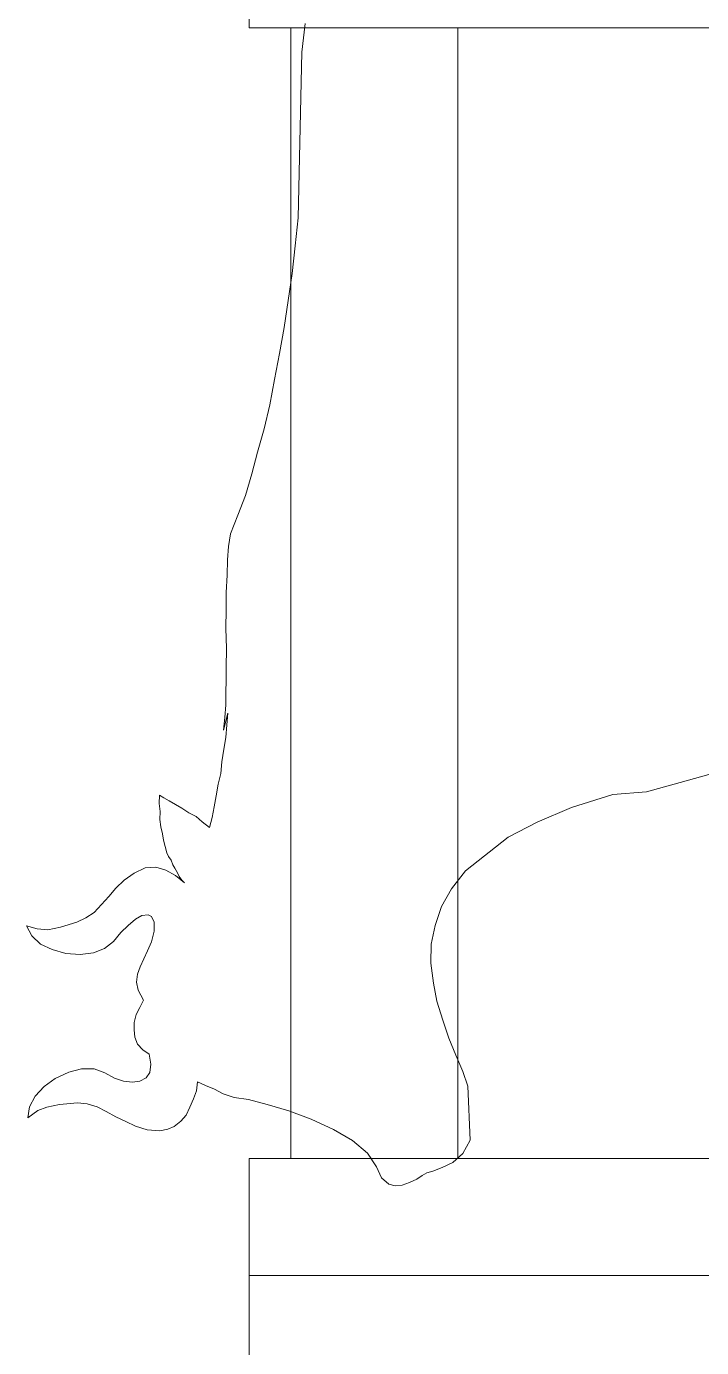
# Model space of a CAD drawing. Header units: millimetres. Extents: x 73 to 57768, y -40361 to 10065.
# Drawn here: x 2662.4 to 2743.3, y 1780.5 to 1938.9 of the extents above; entities that cross this region are included whole.
import ezdxf

# ---------------------------------------------------------------- set-up
doc = ezdxf.new("R2010")
doc.units = ezdxf.units.MM
doc.layers.add('pogled', color=7, linetype='Continuous', lineweight=5, true_color=0x8db1c3)

msp = doc.modelspace()

# ---------------------------------------------------------------- linework, layer by layer
at = {"layer": 'pogled'}
for p, q in [((2695.796, 1939.197), (2695.432, 1935.75)), ((2695.796, 1939.197), (2695.432, 1935.75)), ((2695.796, 1939.197), (2695.432, 1935.75)), ((2695.796, 1939.197), (2695.432, 1935.75)), ((2695.432, 1935.75), (2694.979, 1915.911)), ((2695.432, 1935.75), (2694.979, 1915.911)), ((2695.432, 1935.75), (2694.979, 1915.911)), ((2695.432, 1935.75), (2694.979, 1915.911)), ((2694.979, 1915.911), (2694.615, 1912.572)), ((2694.979, 1915.911), (2694.615, 1912.572)), ((2694.979, 1915.911), (2694.615, 1912.572)), ((2694.979, 1915.911), (2694.615, 1912.572)), ((2694.615, 1912.572), (2694.252, 1909.233)), ((2694.615, 1912.572), (2694.252, 1909.233)), ((2694.615, 1912.572), (2694.252, 1909.233)), ((2694.615, 1912.572), (2694.252, 1909.233)), ((2694.252, 1909.233), (2693.782, 1906.003)), ((2694.252, 1909.233), (2693.782, 1906.003)), ((2694.252, 1909.233), (2693.782, 1906.003)), ((2694.252, 1909.233), (2693.782, 1906.003)), ((2693.782, 1906.003), (2693.312, 1902.773)), ((2693.782, 1906.003), (2693.312, 1902.773)), ((2693.782, 1906.003), (2693.312, 1902.773)), ((2693.782, 1906.003), (2693.312, 1902.773)), ((2693.312, 1902.773), (2692.735, 1899.652)), ((2693.312, 1902.773), (2692.735, 1899.652)), ((2693.312, 1902.773), (2692.735, 1899.652)), ((2693.312, 1902.773), (2692.735, 1899.652)), ((2692.735, 1899.652), (2692.159, 1896.531)), ((2692.735, 1899.652), (2692.159, 1896.531)), ((2692.735, 1899.652), (2692.159, 1896.531)), ((2692.735, 1899.652), (2692.159, 1896.531)), ((2692.159, 1896.531), (2691.583, 1893.518)), ((2692.159, 1896.531), (2691.583, 1893.518)), ((2692.159, 1896.531), (2691.583, 1893.518)), ((2692.159, 1896.531), (2691.583, 1893.518)), ((2691.583, 1893.518), (2690.902, 1890.614)), ((2691.583, 1893.518), (2690.902, 1890.614)), ((2691.583, 1893.518), (2690.902, 1890.614)), ((2691.583, 1893.518), (2690.902, 1890.614)), ((2690.902, 1890.614), (2690.113, 1887.82)), ((2690.902, 1890.614), (2690.113, 1887.82)), ((2690.902, 1890.614), (2690.113, 1887.82)), ((2690.902, 1890.614), (2690.113, 1887.82)), ((2690.113, 1887.82), (2689.435, 1885.239)), ((2690.113, 1887.82), (2689.435, 1885.239)), ((2690.113, 1887.82), (2689.435, 1885.239)), ((2690.113, 1887.82), (2689.435, 1885.239)), ((2689.435, 1885.239), (2688.649, 1882.66)), ((2689.435, 1885.239), (2688.649, 1882.66)), ((2689.435, 1885.239), (2688.649, 1882.66)), ((2689.435, 1885.239), (2688.649, 1882.66)), ((2688.649, 1882.66), (2687.758, 1880.298)), ((2688.649, 1882.66), (2687.758, 1880.298)), ((2688.649, 1882.66), (2687.758, 1880.298)), ((2688.649, 1882.66), (2687.758, 1880.298)), ((2687.758, 1880.298), (2686.869, 1878.044)), ((2687.758, 1880.298), (2686.869, 1878.044)), ((2687.758, 1880.298), (2686.869, 1878.044)), ((2687.758, 1880.298), (2686.869, 1878.044)), ((2686.869, 1878.044), (2686.635, 1876.537)), ((2686.869, 1878.044), (2686.635, 1876.537)), ((2686.869, 1878.044), (2686.635, 1876.537)), ((2686.869, 1878.044), (2686.635, 1876.537)), ((2686.635, 1876.537), (2686.508, 1874.921)), ((2686.635, 1876.537), (2686.508, 1874.921)), ((2686.635, 1876.537), (2686.508, 1874.921)), ((2686.635, 1876.537), (2686.508, 1874.921)), ((2686.508, 1874.921), (2686.486, 1873.088)), ((2686.508, 1874.921), (2686.486, 1873.088)), ((2686.508, 1874.921), (2686.486, 1873.088)), ((2686.508, 1874.921), (2686.486, 1873.088)), ((2686.486, 1873.088), (2686.354, 1871.04)), ((2686.486, 1873.088), (2686.354, 1871.04)), ((2686.486, 1873.088), (2686.354, 1871.04)), ((2686.486, 1873.088), (2686.354, 1871.04)), ((2686.354, 1871.04), (2686.329, 1868.991)), ((2686.354, 1871.04), (2686.329, 1868.991)), ((2686.354, 1871.04), (2686.329, 1868.991)), ((2686.354, 1871.04), (2686.329, 1868.991)), ((2686.329, 1868.991), (2686.302, 1866.727)), ((2686.329, 1868.991), (2686.302, 1866.727)), ((2686.329, 1868.991), (2686.302, 1866.727)), ((2686.329, 1868.991), (2686.302, 1866.727)), ((2686.302, 1866.727), (2686.381, 1864.353)), ((2686.302, 1866.727), (2686.381, 1864.353)), ((2686.302, 1866.727), (2686.381, 1864.353)), ((2686.302, 1866.727), (2686.381, 1864.353)), ((2686.381, 1864.353), (2686.353, 1861.98)), ((2686.381, 1864.353), (2686.353, 1861.98)), ((2686.381, 1864.353), (2686.353, 1861.98)), ((2686.381, 1864.353), (2686.353, 1861.98)), ((2686.353, 1861.98), (2686.335, 1860.471)), ((2686.353, 1861.98), (2686.335, 1860.471)), ((2686.353, 1861.98), (2686.335, 1860.471)), ((2686.353, 1861.98), (2686.335, 1860.471)), ((2686.335, 1860.471), (2686.318, 1859.069)), ((2686.335, 1860.471), (2686.318, 1859.069)), ((2686.335, 1860.471), (2686.318, 1859.069)), ((2686.335, 1860.471), (2686.318, 1859.069)), ((2686.318, 1859.069), (2686.3, 1857.559)), ((2686.318, 1859.069), (2686.3, 1857.559)), ((2686.318, 1859.069), (2686.3, 1857.559)), ((2686.318, 1859.069), (2686.3, 1857.559)), ((2686.3, 1857.559), (2686.174, 1856.051)), ((2686.3, 1857.559), (2686.174, 1856.051)), ((2686.3, 1857.559), (2686.174, 1856.051)), ((2686.3, 1857.559), (2686.174, 1856.051)), ((2686.048, 1854.542), (2686.552, 1856.553)), ((2686.048, 1854.542), (2686.552, 1856.553)), ((2686.048, 1854.542), (2686.552, 1856.553)), ((2686.048, 1854.542), (2686.552, 1856.553)), ((2686.174, 1856.051), (2686.048, 1854.542)), ((2686.174, 1856.051), (2686.048, 1854.542)), ((2686.174, 1856.051), (2686.048, 1854.542)), ((2686.174, 1856.051), (2686.048, 1854.542)), ((2686.552, 1856.553), (2686.427, 1855.152)), ((2686.552, 1856.553), (2686.427, 1855.152)), ((2686.552, 1856.553), (2686.427, 1855.152)), ((2686.552, 1856.553), (2686.427, 1855.152)), ((2686.427, 1855.152), (2686.301, 1853.644)), ((2686.427, 1855.152), (2686.301, 1853.644)), ((2686.427, 1855.152), (2686.301, 1853.644)), ((2686.427, 1855.152), (2686.301, 1853.644)), ((2686.069, 1852.244), (2685.835, 1850.737)), ((2686.069, 1852.244), (2685.835, 1850.737)), ((2686.069, 1852.244), (2685.835, 1850.737)), ((2686.069, 1852.244), (2685.835, 1850.737)), ((2686.301, 1853.644), (2686.069, 1852.244)), ((2686.301, 1853.644), (2686.069, 1852.244)), ((2686.301, 1853.644), (2686.069, 1852.244)), ((2686.301, 1853.644), (2686.069, 1852.244)), ((2685.835, 1850.737), (2685.711, 1849.337)), ((2685.835, 1850.737), (2685.711, 1849.337)), ((2685.835, 1850.737), (2685.711, 1849.337)), ((2685.835, 1850.737), (2685.711, 1849.337)), ((2685.711, 1849.337), (2685.372, 1848.047)), ((2685.711, 1849.337), (2685.372, 1848.047)), ((2685.711, 1849.337), (2685.372, 1848.047)), ((2685.711, 1849.337), (2685.372, 1848.047)), ((2741.471, 1848.466), (2745.908, 1849.707)), ((2741.471, 1848.466), (2745.908, 1849.707)), ((2741.471, 1848.466), (2745.908, 1849.707)), ((2741.471, 1848.466), (2745.908, 1849.707)), ((2685.372, 1848.047), (2685.139, 1846.647)), ((2685.372, 1848.047), (2685.139, 1846.647)), ((2685.372, 1848.047), (2685.139, 1846.647)), ((2685.372, 1848.047), (2685.139, 1846.647)), ((2736.71, 1847.121), (2741.471, 1848.466)), ((2736.71, 1847.121), (2741.471, 1848.466)), ((2736.71, 1847.121), (2741.471, 1848.466)), ((2736.71, 1847.121), (2741.471, 1848.466)), ((2678.345, 1846.729), (2678.334, 1845.758)), ((2678.345, 1846.729), (2678.334, 1845.758)), ((2678.345, 1846.729), (2678.334, 1845.758)), ((2678.345, 1846.729), (2678.334, 1845.758)), ((2678.881, 1846.399), (2678.345, 1846.729)), ((2678.881, 1846.399), (2678.345, 1846.729)), ((2678.881, 1846.399), (2678.345, 1846.729)), ((2678.881, 1846.399), (2678.345, 1846.729)), ((2679.524, 1846.067), (2678.881, 1846.399)), ((2679.524, 1846.067), (2678.881, 1846.399)), ((2679.524, 1846.067), (2678.881, 1846.399)), ((2679.524, 1846.067), (2678.881, 1846.399)), ((2680.274, 1845.627), (2679.524, 1846.067)), ((2680.274, 1845.627), (2679.524, 1846.067)), ((2680.274, 1845.627), (2679.524, 1846.067)), ((2680.274, 1845.627), (2679.524, 1846.067)), ((2685.139, 1846.647), (2684.908, 1845.356)), ((2685.139, 1846.647), (2684.908, 1845.356)), ((2685.139, 1846.647), (2684.908, 1845.356)), ((2685.139, 1846.647), (2684.908, 1845.356)), ((2727.724, 1845.276), (2732.704, 1846.834)), ((2727.724, 1845.276), (2732.704, 1846.834)), ((2727.724, 1845.276), (2732.704, 1846.834)), ((2727.724, 1845.276), (2732.704, 1846.834)), ((2732.704, 1846.834), (2736.71, 1847.121)), ((2732.704, 1846.834), (2736.71, 1847.121)), ((2732.704, 1846.834), (2736.71, 1847.121)), ((2732.704, 1846.834), (2736.71, 1847.121)), ((2678.334, 1845.758), (2678.43, 1844.786)), ((2678.334, 1845.758), (2678.43, 1844.786)), ((2678.334, 1845.758), (2678.43, 1844.786)), ((2678.334, 1845.758), (2678.43, 1844.786)), ((2678.43, 1844.786), (2678.419, 1843.816)), ((2678.43, 1844.786), (2678.419, 1843.816)), ((2678.43, 1844.786), (2678.419, 1843.816)), ((2678.43, 1844.786), (2678.419, 1843.816)), ((2681.023, 1845.187), (2680.274, 1845.627)), ((2681.023, 1845.187), (2680.274, 1845.627)), ((2681.023, 1845.187), (2680.274, 1845.627)), ((2681.023, 1845.187), (2680.274, 1845.627)), ((2681.88, 1844.637), (2681.023, 1845.187)), ((2681.88, 1844.637), (2681.023, 1845.187)), ((2681.88, 1844.637), (2681.023, 1845.187)), ((2681.88, 1844.637), (2681.023, 1845.187)), ((2682.737, 1844.196), (2681.88, 1844.637)), ((2682.737, 1844.196), (2681.88, 1844.637)), ((2682.737, 1844.196), (2681.88, 1844.637)), ((2682.737, 1844.196), (2681.88, 1844.637)), ((2684.908, 1845.356), (2684.677, 1844.064)), ((2684.908, 1845.356), (2684.677, 1844.064)), ((2684.908, 1845.356), (2684.677, 1844.064)), ((2684.908, 1845.356), (2684.677, 1844.064)), ((2723.604, 1843.491), (2727.724, 1845.276)), ((2723.604, 1843.491), (2727.724, 1845.276)), ((2723.604, 1843.491), (2727.724, 1845.276)), ((2723.604, 1843.491), (2727.724, 1845.276)), ((2678.419, 1843.816), (2678.516, 1842.952)), ((2678.419, 1843.816), (2678.516, 1842.952)), ((2678.419, 1843.816), (2678.516, 1842.952)), ((2678.419, 1843.816), (2678.516, 1842.952)), ((2678.516, 1842.952), (2678.721, 1842.086)), ((2678.516, 1842.952), (2678.721, 1842.086)), ((2678.516, 1842.952), (2678.721, 1842.086)), ((2678.516, 1842.952), (2678.721, 1842.086)), ((2683.484, 1843.539), (2682.737, 1844.196)), ((2683.484, 1843.539), (2682.737, 1844.196)), ((2683.484, 1843.539), (2682.737, 1844.196)), ((2683.484, 1843.539), (2682.737, 1844.196)), ((2684.339, 1842.882), (2683.484, 1843.539)), ((2684.339, 1842.882), (2683.484, 1843.539)), ((2684.339, 1842.882), (2683.484, 1843.539)), ((2684.339, 1842.882), (2683.484, 1843.539)), ((2684.677, 1844.064), (2684.339, 1842.882)), ((2684.677, 1844.064), (2684.339, 1842.882)), ((2684.677, 1844.064), (2684.339, 1842.882)), ((2684.677, 1844.064), (2684.339, 1842.882)), ((2720.131, 1841.699), (2723.604, 1843.491)), ((2720.131, 1841.699), (2723.604, 1843.491)), ((2720.131, 1841.699), (2723.604, 1843.491)), ((2720.131, 1841.699), (2723.604, 1843.491)), ((2678.721, 1842.086), (2678.82, 1841.33)), ((2678.721, 1842.086), (2678.82, 1841.33)), ((2678.721, 1842.086), (2678.82, 1841.33)), ((2678.721, 1842.086), (2678.82, 1841.33)), ((2678.82, 1841.33), (2679.027, 1840.573)), ((2678.82, 1841.33), (2679.027, 1840.573)), ((2678.82, 1841.33), (2679.027, 1840.573)), ((2678.82, 1841.33), (2679.027, 1840.573)), ((2720.131, 1841.699), (2715.014, 1837.662)), ((2720.131, 1841.699), (2715.014, 1837.662)), ((2720.131, 1841.699), (2715.014, 1837.662)), ((2720.131, 1841.699), (2715.014, 1837.662)), ((2679.027, 1840.573), (2679.234, 1839.815)), ((2679.027, 1840.573), (2679.234, 1839.815)), ((2679.027, 1840.573), (2679.234, 1839.815)), ((2679.027, 1840.573), (2679.234, 1839.815)), ((2679.234, 1839.815), (2679.444, 1839.382)), ((2679.234, 1839.815), (2679.444, 1839.382)), ((2679.234, 1839.815), (2679.444, 1839.382)), ((2679.234, 1839.815), (2679.444, 1839.382)), ((2676.624, 1838.013), (2675.322, 1837.382)), ((2676.624, 1838.013), (2675.322, 1837.382)), ((2676.624, 1838.013), (2675.322, 1837.382)), ((2676.624, 1838.013), (2675.322, 1837.382)), ((2677.919, 1838.106), (2676.624, 1838.013)), ((2677.919, 1838.106), (2676.624, 1838.013)), ((2677.919, 1838.106), (2676.624, 1838.013)), ((2677.919, 1838.106), (2676.624, 1838.013)), ((2679.101, 1837.768), (2677.919, 1838.106)), ((2679.101, 1837.768), (2677.919, 1838.106)), ((2679.101, 1837.768), (2677.919, 1838.106)), ((2679.101, 1837.768), (2677.919, 1838.106)), ((2679.444, 1839.382), (2679.762, 1838.946)), ((2679.444, 1839.382), (2679.762, 1838.946)), ((2679.444, 1839.382), (2679.762, 1838.946)), ((2679.444, 1839.382), (2679.762, 1838.946)), ((2679.762, 1838.946), (2679.972, 1838.405)), ((2679.762, 1838.946), (2679.972, 1838.405)), ((2679.762, 1838.946), (2679.972, 1838.405)), ((2679.762, 1838.946), (2679.972, 1838.405)), ((2679.972, 1838.405), (2680.182, 1837.971)), ((2679.972, 1838.405), (2680.182, 1837.971)), ((2679.972, 1838.405), (2680.182, 1837.971)), ((2679.972, 1838.405), (2680.182, 1837.971)), ((2680.182, 1837.971), (2680.499, 1837.428)), ((2680.182, 1837.971), (2680.499, 1837.428)), ((2680.182, 1837.971), (2680.499, 1837.428)), ((2680.182, 1837.971), (2680.499, 1837.428)), ((2674.125, 1836.533), (2673.143, 1835.574)), ((2674.125, 1836.533), (2673.143, 1835.574)), ((2674.125, 1836.533), (2673.143, 1835.574)), ((2674.125, 1836.533), (2673.143, 1835.574)), ((2675.322, 1837.382), (2674.125, 1836.533)), ((2675.322, 1837.382), (2674.125, 1836.533)), ((2675.322, 1837.382), (2674.125, 1836.533)), ((2675.322, 1837.382), (2674.125, 1836.533)), ((2680.28, 1837.107), (2679.101, 1837.768)), ((2680.28, 1837.107), (2679.101, 1837.768)), ((2680.28, 1837.107), (2679.101, 1837.768)), ((2680.28, 1837.107), (2679.101, 1837.768)), ((2681.348, 1836.231), (2680.28, 1837.107)), ((2681.348, 1836.231), (2680.28, 1837.107)), ((2681.348, 1836.231), (2680.28, 1837.107)), ((2681.348, 1836.231), (2680.28, 1837.107)), ((2680.499, 1837.428), (2680.71, 1836.994)), ((2680.499, 1837.428), (2680.71, 1836.994)), ((2680.499, 1837.428), (2680.71, 1836.994)), ((2680.499, 1837.428), (2680.71, 1836.994)), ((2680.71, 1836.994), (2681.028, 1836.559)), ((2680.71, 1836.994), (2681.028, 1836.559)), ((2680.71, 1836.994), (2681.028, 1836.559)), ((2680.71, 1836.994), (2681.028, 1836.559)), ((2681.028, 1836.559), (2681.348, 1836.231)), ((2681.028, 1836.559), (2681.348, 1836.231)), ((2681.028, 1836.559), (2681.348, 1836.231)), ((2681.028, 1836.559), (2681.348, 1836.231)), ((2713.371, 1835.525), (2715.014, 1837.662)), ((2713.371, 1835.525), (2715.014, 1837.662)), ((2713.371, 1835.525), (2715.014, 1837.662)), ((2713.371, 1835.525), (2715.014, 1837.662)), ((2673.143, 1835.574), (2672.269, 1834.614)), ((2673.143, 1835.574), (2672.269, 1834.614)), ((2673.143, 1835.574), (2672.269, 1834.614)), ((2673.143, 1835.574), (2672.269, 1834.614)), ((2712.159, 1833.382), (2713.371, 1835.525)), ((2712.159, 1833.382), (2713.371, 1835.525)), ((2712.159, 1833.382), (2713.371, 1835.525)), ((2712.159, 1833.382), (2713.371, 1835.525)), ((2671.395, 1833.654), (2670.52, 1832.694)), ((2671.395, 1833.654), (2670.52, 1832.694)), ((2671.395, 1833.654), (2670.52, 1832.694)), ((2671.395, 1833.654), (2670.52, 1832.694)), ((2672.269, 1834.614), (2671.395, 1833.654)), ((2672.269, 1834.614), (2671.395, 1833.654)), ((2672.269, 1834.614), (2671.395, 1833.654)), ((2672.269, 1834.614), (2671.395, 1833.654)), ((2711.377, 1831.127), (2712.159, 1833.382)), ((2711.377, 1831.127), (2712.159, 1833.382)), ((2711.377, 1831.127), (2712.159, 1833.382)), ((2711.377, 1831.127), (2712.159, 1833.382)), ((2669.542, 1832.058), (2668.457, 1831.532)), ((2669.542, 1832.058), (2668.457, 1831.532)), ((2669.542, 1832.058), (2668.457, 1831.532)), ((2669.542, 1832.058), (2668.457, 1831.532)), ((2670.52, 1832.694), (2669.542, 1832.058)), ((2670.52, 1832.694), (2669.542, 1832.058)), ((2670.52, 1832.694), (2669.542, 1832.058)), ((2670.52, 1832.694), (2669.542, 1832.058)), ((2674.6, 1831.135), (2675.472, 1831.879)), ((2674.6, 1831.135), (2675.472, 1831.879)), ((2674.6, 1831.135), (2675.472, 1831.879)), ((2674.6, 1831.135), (2675.472, 1831.879)), ((2675.472, 1831.879), (2676.232, 1832.302)), ((2675.472, 1831.879), (2676.232, 1832.302)), ((2675.472, 1831.879), (2676.232, 1832.302)), ((2675.472, 1831.879), (2676.232, 1832.302)), ((2676.232, 1832.302), (2676.988, 1832.401)), ((2676.232, 1832.302), (2676.988, 1832.401)), ((2676.232, 1832.302), (2676.988, 1832.401)), ((2676.232, 1832.302), (2676.988, 1832.401)), ((2676.988, 1832.401), (2677.417, 1832.18)), ((2676.988, 1832.401), (2677.417, 1832.18)), ((2676.988, 1832.401), (2677.417, 1832.18)), ((2676.988, 1832.401), (2677.417, 1832.18)), ((2677.417, 1832.18), (2677.732, 1831.529)), ((2677.417, 1832.18), (2677.732, 1831.529)), ((2677.417, 1832.18), (2677.732, 1831.529)), ((2677.417, 1832.18), (2677.732, 1831.529)), ((2663.702, 1830.726), (2662.412, 1831.065)), ((2662.412, 1831.065), (2663.045, 1829.871)), ((2662.412, 1831.065), (2663.045, 1829.871)), ((2663.702, 1830.726), (2662.412, 1831.065)), ((2663.702, 1830.726), (2662.412, 1831.065)), ((2662.412, 1831.065), (2663.045, 1829.871)), ((2662.412, 1831.065), (2663.045, 1829.871)), ((2663.702, 1830.726), (2662.412, 1831.065)), ((2664.995, 1830.603), (2663.702, 1830.726)), ((2664.995, 1830.603), (2663.702, 1830.726)), ((2664.995, 1830.603), (2663.702, 1830.726)), ((2664.995, 1830.603), (2663.702, 1830.726)), ((2666.508, 1830.908), (2664.995, 1830.603)), ((2666.508, 1830.908), (2664.995, 1830.603)), ((2666.508, 1830.908), (2664.995, 1830.603)), ((2666.508, 1830.908), (2664.995, 1830.603)), ((2668.457, 1831.532), (2666.508, 1830.908)), ((2668.457, 1831.532), (2666.508, 1830.908)), ((2668.457, 1831.532), (2666.508, 1830.908)), ((2668.457, 1831.532), (2666.508, 1830.908)), ((2672.851, 1829.215), (2673.727, 1830.283)), ((2672.851, 1829.215), (2673.727, 1830.283)), ((2672.851, 1829.215), (2673.727, 1830.283)), ((2672.851, 1829.215), (2673.727, 1830.283)), ((2673.727, 1830.283), (2674.6, 1831.135)), ((2673.727, 1830.283), (2674.6, 1831.135)), ((2673.727, 1830.283), (2674.6, 1831.135)), ((2673.727, 1830.283), (2674.6, 1831.135)), ((2677.719, 1830.451), (2677.381, 1829.16)), ((2677.719, 1830.451), (2677.381, 1829.16)), ((2677.719, 1830.451), (2677.381, 1829.16)), ((2677.719, 1830.451), (2677.381, 1829.16)), ((2677.732, 1831.529), (2677.719, 1830.451)), ((2677.732, 1831.529), (2677.719, 1830.451)), ((2677.732, 1831.529), (2677.719, 1830.451)), ((2677.732, 1831.529), (2677.719, 1830.451)), ((2710.919, 1828.867), (2711.377, 1831.127)), ((2710.919, 1828.867), (2711.377, 1831.127)), ((2710.919, 1828.867), (2711.377, 1831.127)), ((2710.919, 1828.867), (2711.377, 1831.127)), ((2663.045, 1829.871), (2664.112, 1828.888)), ((2663.045, 1829.871), (2664.112, 1828.888)), ((2663.045, 1829.871), (2664.112, 1828.888)), ((2663.045, 1829.871), (2664.112, 1828.888)), ((2664.112, 1828.888), (2665.506, 1828.224)), ((2664.112, 1828.888), (2665.506, 1828.224)), ((2664.112, 1828.888), (2665.506, 1828.224)), ((2664.112, 1828.888), (2665.506, 1828.224)), ((2671.763, 1828.365), (2672.851, 1829.215)), ((2671.763, 1828.365), (2672.851, 1829.215)), ((2671.763, 1828.365), (2672.851, 1829.215)), ((2671.763, 1828.365), (2672.851, 1829.215)), ((2677.381, 1829.16), (2676.936, 1828.087)), ((2677.381, 1829.16), (2676.936, 1828.087)), ((2677.381, 1829.16), (2676.936, 1828.087)), ((2677.381, 1829.16), (2676.936, 1828.087)), ((2710.892, 1826.603), (2710.919, 1828.867)), ((2710.892, 1826.603), (2710.919, 1828.867)), ((2710.892, 1826.603), (2710.919, 1828.867)), ((2710.892, 1826.603), (2710.919, 1828.867)), ((2665.506, 1828.224), (2667.118, 1827.773)), ((2665.506, 1828.224), (2667.118, 1827.773)), ((2665.506, 1828.224), (2667.118, 1827.773)), ((2665.506, 1828.224), (2667.118, 1827.773)), ((2667.118, 1827.773), (2668.842, 1827.645)), ((2667.118, 1827.773), (2668.842, 1827.645)), ((2667.118, 1827.773), (2668.842, 1827.645)), ((2667.118, 1827.773), (2668.842, 1827.645)), ((2668.842, 1827.645), (2670.462, 1827.841)), ((2668.842, 1827.645), (2670.462, 1827.841)), ((2668.842, 1827.645), (2670.462, 1827.841)), ((2668.842, 1827.645), (2670.462, 1827.841)), ((2670.462, 1827.841), (2671.763, 1828.365)), ((2670.462, 1827.841), (2671.763, 1828.365)), ((2670.462, 1827.841), (2671.763, 1828.365)), ((2670.462, 1827.841), (2671.763, 1828.365)), ((2676.493, 1827.122), (2676.05, 1826.156)), ((2676.493, 1827.122), (2676.05, 1826.156)), ((2676.493, 1827.122), (2676.05, 1826.156)), ((2676.493, 1827.122), (2676.05, 1826.156)), ((2676.936, 1828.087), (2676.493, 1827.122)), ((2676.936, 1828.087), (2676.493, 1827.122)), ((2676.936, 1828.087), (2676.493, 1827.122)), ((2676.936, 1828.087), (2676.493, 1827.122)), ((2675.717, 1825.298), (2675.597, 1824.328)), ((2675.717, 1825.298), (2675.597, 1824.328)), ((2675.717, 1825.298), (2675.597, 1824.328)), ((2675.717, 1825.298), (2675.597, 1824.328)), ((2676.05, 1826.156), (2675.717, 1825.298)), ((2676.05, 1826.156), (2675.717, 1825.298)), ((2676.05, 1826.156), (2675.717, 1825.298)), ((2676.05, 1826.156), (2675.717, 1825.298)), ((2711.187, 1824.227), (2710.892, 1826.603)), ((2711.187, 1824.227), (2710.892, 1826.603)), ((2711.187, 1824.227), (2710.892, 1826.603)), ((2711.187, 1824.227), (2710.892, 1826.603)), ((2675.597, 1824.328), (2675.801, 1823.355)), ((2675.597, 1824.328), (2675.801, 1823.355)), ((2675.597, 1824.328), (2675.801, 1823.355)), ((2675.597, 1824.328), (2675.801, 1823.355)), ((2711.592, 1822.065), (2711.187, 1824.227)), ((2711.592, 1822.065), (2711.187, 1824.227)), ((2711.592, 1822.065), (2711.187, 1824.227)), ((2711.592, 1822.065), (2711.187, 1824.227)), ((2675.801, 1823.355), (2676.434, 1822.161)), ((2675.801, 1823.355), (2676.434, 1822.161)), ((2675.801, 1823.355), (2676.434, 1822.161)), ((2675.801, 1823.355), (2676.434, 1822.161)), ((2676.434, 1822.161), (2675.992, 1821.304)), ((2676.434, 1822.161), (2675.992, 1821.304)), ((2676.434, 1822.161), (2675.992, 1821.304)), ((2676.434, 1822.161), (2675.992, 1821.304)), ((2675.992, 1821.304), (2675.551, 1820.446)), ((2675.992, 1821.304), (2675.551, 1820.446)), ((2675.992, 1821.304), (2675.551, 1820.446)), ((2675.992, 1821.304), (2675.551, 1820.446)), ((2712.32, 1819.791), (2711.592, 1822.065)), ((2712.32, 1819.791), (2711.592, 1822.065)), ((2712.32, 1819.791), (2711.592, 1822.065)), ((2712.32, 1819.791), (2711.592, 1822.065)), ((2675.323, 1819.478), (2675.313, 1818.616)), ((2675.323, 1819.478), (2675.313, 1818.616)), ((2675.323, 1819.478), (2675.313, 1818.616)), ((2675.323, 1819.478), (2675.313, 1818.616)), ((2675.551, 1820.446), (2675.323, 1819.478)), ((2675.551, 1820.446), (2675.323, 1819.478)), ((2675.551, 1820.446), (2675.323, 1819.478)), ((2675.551, 1820.446), (2675.323, 1819.478)), ((2713.049, 1817.625), (2712.32, 1819.791)), ((2713.049, 1817.625), (2712.32, 1819.791)), ((2713.049, 1817.625), (2712.32, 1819.791)), ((2713.049, 1817.625), (2712.32, 1819.791)), ((2675.313, 1818.616), (2675.411, 1817.752)), ((2675.313, 1818.616), (2675.411, 1817.752)), ((2675.313, 1818.616), (2675.411, 1817.752)), ((2675.313, 1818.616), (2675.411, 1817.752)), ((2675.411, 1817.752), (2675.724, 1816.885)), ((2675.411, 1817.752), (2675.724, 1816.885)), ((2675.411, 1817.752), (2675.724, 1816.885)), ((2675.411, 1817.752), (2675.724, 1816.885)), ((2713.887, 1815.566), (2713.049, 1817.625)), ((2713.887, 1815.566), (2713.049, 1817.625)), ((2713.887, 1815.566), (2713.049, 1817.625)), ((2713.887, 1815.566), (2713.049, 1817.625)), ((2675.724, 1816.885), (2676.363, 1816.23)), ((2675.724, 1816.885), (2676.363, 1816.23)), ((2675.724, 1816.885), (2676.363, 1816.23)), ((2675.724, 1816.885), (2676.363, 1816.23)), ((2676.363, 1816.23), (2677.112, 1815.682)), ((2676.363, 1816.23), (2677.112, 1815.682)), ((2676.363, 1816.23), (2677.112, 1815.682)), ((2676.363, 1816.23), (2677.112, 1815.682)), ((2677.112, 1815.682), (2677.313, 1814.494)), ((2677.112, 1815.682), (2677.313, 1814.494)), ((2677.112, 1815.682), (2677.313, 1814.494)), ((2677.112, 1815.682), (2677.313, 1814.494)), ((2677.313, 1814.494), (2677.194, 1813.524)), ((2677.313, 1814.494), (2677.194, 1813.524)), ((2677.313, 1814.494), (2677.194, 1813.524)), ((2677.313, 1814.494), (2677.194, 1813.524)), ((2714.727, 1813.615), (2713.887, 1815.566)), ((2714.727, 1813.615), (2713.887, 1815.566)), ((2714.727, 1813.615), (2713.887, 1815.566)), ((2714.727, 1813.615), (2713.887, 1815.566)), ((2665.861, 1812.797), (2664.555, 1811.842)), ((2665.861, 1812.797), (2664.555, 1811.842)), ((2665.861, 1812.797), (2664.555, 1811.842)), ((2665.861, 1812.797), (2664.555, 1811.842)), ((2667.487, 1813.532), (2665.861, 1812.797)), ((2667.487, 1813.532), (2665.861, 1812.797)), ((2667.487, 1813.532), (2665.861, 1812.797)), ((2667.487, 1813.532), (2665.861, 1812.797)), ((2669.002, 1813.946), (2667.487, 1813.532)), ((2669.002, 1813.946), (2667.487, 1813.532)), ((2669.002, 1813.946), (2667.487, 1813.532)), ((2669.002, 1813.946), (2667.487, 1813.532)), ((2670.512, 1813.928), (2669.002, 1813.946)), ((2670.512, 1813.928), (2669.002, 1813.946)), ((2670.512, 1813.928), (2669.002, 1813.946)), ((2670.512, 1813.928), (2669.002, 1813.946)), ((2671.801, 1813.481), (2670.512, 1813.928)), ((2671.801, 1813.481), (2670.512, 1813.928)), ((2671.801, 1813.481), (2670.512, 1813.928)), ((2671.801, 1813.481), (2670.512, 1813.928)), ((2672.979, 1812.82), (2671.801, 1813.481)), ((2672.979, 1812.82), (2671.801, 1813.481)), ((2672.979, 1812.82), (2671.801, 1813.481)), ((2672.979, 1812.82), (2671.801, 1813.481)), ((2674.053, 1812.483), (2672.979, 1812.82)), ((2674.053, 1812.483), (2672.979, 1812.82)), ((2674.053, 1812.483), (2672.979, 1812.82)), ((2674.053, 1812.483), (2672.979, 1812.82)), ((2676.755, 1812.882), (2675.995, 1812.46)), ((2676.755, 1812.882), (2675.995, 1812.46)), ((2676.755, 1812.882), (2675.995, 1812.46)), ((2676.755, 1812.882), (2675.995, 1812.46)), ((2677.194, 1813.524), (2676.755, 1812.882)), ((2677.194, 1813.524), (2676.755, 1812.882)), ((2677.194, 1813.524), (2676.755, 1812.882)), ((2677.194, 1813.524), (2676.755, 1812.882)), ((2715.299, 1811.882), (2714.727, 1813.615)), ((2715.299, 1811.882), (2714.727, 1813.615)), ((2715.299, 1811.882), (2714.727, 1813.615)), ((2715.299, 1811.882), (2714.727, 1813.615)), ((2664.555, 1811.842), (2663.462, 1810.669)), ((2664.555, 1811.842), (2663.462, 1810.669)), ((2664.555, 1811.842), (2663.462, 1810.669)), ((2664.555, 1811.842), (2663.462, 1810.669)), ((2675.131, 1812.363), (2674.053, 1812.483)), ((2675.131, 1812.363), (2674.053, 1812.483)), ((2675.131, 1812.363), (2674.053, 1812.483)), ((2675.131, 1812.363), (2674.053, 1812.483)), ((2675.995, 1812.46), (2675.131, 1812.363)), ((2675.995, 1812.46), (2675.131, 1812.363)), ((2675.995, 1812.46), (2675.131, 1812.363)), ((2675.995, 1812.46), (2675.131, 1812.363)), ((2682.44, 1810.334), (2682.775, 1811.301)), ((2682.44, 1810.334), (2682.775, 1811.301)), ((2682.44, 1810.334), (2682.775, 1811.301)), ((2682.44, 1810.334), (2682.775, 1811.301)), ((2682.775, 1811.301), (2682.896, 1812.378)), ((2682.775, 1811.301), (2682.896, 1812.378)), ((2682.775, 1811.301), (2682.896, 1812.378)), ((2682.775, 1811.301), (2682.896, 1812.378)), ((2682.896, 1812.378), (2683.861, 1811.935)), ((2682.896, 1812.378), (2683.861, 1811.935)), ((2682.896, 1812.378), (2683.861, 1811.935)), ((2682.896, 1812.378), (2683.861, 1811.935)), ((2683.861, 1811.935), (2684.935, 1811.49)), ((2683.861, 1811.935), (2684.935, 1811.49)), ((2683.861, 1811.935), (2684.935, 1811.49)), ((2683.861, 1811.935), (2684.935, 1811.49)), ((2684.935, 1811.49), (2686.006, 1810.938)), ((2684.935, 1811.49), (2686.006, 1810.938)), ((2684.935, 1811.49), (2686.006, 1810.938)), ((2684.935, 1811.49), (2686.006, 1810.938)), ((2715.299, 1811.882), (2715.599, 1805.408)), ((2715.299, 1811.882), (2715.599, 1805.408)), ((2715.299, 1811.882), (2715.599, 1805.408)), ((2715.299, 1811.882), (2715.599, 1805.408)), ((2663.462, 1810.669), (2662.8, 1809.382)), ((2663.462, 1810.669), (2662.8, 1809.382)), ((2663.462, 1810.669), (2662.8, 1809.382)), ((2663.462, 1810.669), (2662.8, 1809.382)), ((2664.849, 1809.358), (2666.362, 1809.663)), ((2664.849, 1809.358), (2666.362, 1809.663)), ((2664.849, 1809.358), (2666.362, 1809.663)), ((2664.849, 1809.358), (2666.362, 1809.663)), ((2666.362, 1809.663), (2668.522, 1809.853)), ((2666.362, 1809.663), (2668.522, 1809.853)), ((2666.362, 1809.663), (2668.522, 1809.853)), ((2666.362, 1809.663), (2668.522, 1809.853)), ((2668.522, 1809.853), (2669.707, 1809.731)), ((2668.522, 1809.853), (2669.707, 1809.731)), ((2668.522, 1809.853), (2669.707, 1809.731)), ((2668.522, 1809.853), (2669.707, 1809.731)), ((2669.707, 1809.731), (2670.889, 1809.393)), ((2669.707, 1809.731), (2670.889, 1809.393)), ((2669.707, 1809.731), (2670.889, 1809.393)), ((2669.707, 1809.731), (2670.889, 1809.393)), ((2681.997, 1809.369), (2682.44, 1810.334)), ((2681.997, 1809.369), (2682.44, 1810.334)), ((2681.997, 1809.369), (2682.44, 1810.334)), ((2681.997, 1809.369), (2682.44, 1810.334)), ((2686.006, 1810.938), (2687.295, 1810.492)), ((2686.006, 1810.938), (2687.295, 1810.492)), ((2686.006, 1810.938), (2687.295, 1810.492)), ((2686.006, 1810.938), (2687.295, 1810.492)), ((2687.295, 1810.492), (2689.018, 1810.255)), ((2687.295, 1810.492), (2689.018, 1810.255)), ((2687.295, 1810.492), (2689.018, 1810.255)), ((2687.295, 1810.492), (2689.018, 1810.255)), ((2689.018, 1810.255), (2691.276, 1809.689)), ((2689.018, 1810.255), (2691.276, 1809.689)), ((2689.018, 1810.255), (2691.276, 1809.689)), ((2689.018, 1810.255), (2691.276, 1809.689)), ((2691.276, 1809.689), (2693.855, 1808.903)), ((2691.276, 1809.689), (2693.855, 1808.903)), ((2691.276, 1809.689), (2693.855, 1808.903)), ((2691.276, 1809.689), (2693.855, 1808.903)), ((2662.8, 1809.382), (2662.569, 1808.091)), ((2662.8, 1809.382), (2662.569, 1808.091)), ((2662.8, 1809.382), (2662.569, 1808.091)), ((2662.8, 1809.382), (2662.569, 1808.091)), ((2662.569, 1808.091), (2663.765, 1808.939)), ((2662.569, 1808.091), (2663.765, 1808.939)), ((2662.569, 1808.091), (2663.765, 1808.939)), ((2662.569, 1808.091), (2663.765, 1808.939)), ((2663.765, 1808.939), (2664.849, 1809.358)), ((2663.765, 1808.939), (2664.849, 1809.358)), ((2663.765, 1808.939), (2664.849, 1809.358)), ((2663.765, 1808.939), (2664.849, 1809.358)), ((2670.889, 1809.393), (2671.961, 1808.841)), ((2670.889, 1809.393), (2671.961, 1808.841)), ((2670.889, 1809.393), (2671.961, 1808.841)), ((2670.889, 1809.393), (2671.961, 1808.841)), ((2671.961, 1808.841), (2673.139, 1808.18)), ((2671.961, 1808.841), (2673.139, 1808.18)), ((2671.961, 1808.841), (2673.139, 1808.18)), ((2671.961, 1808.841), (2673.139, 1808.18)), ((2673.139, 1808.18), (2674.319, 1807.627)), ((2673.139, 1808.18), (2674.319, 1807.627)), ((2673.139, 1808.18), (2674.319, 1807.627)), ((2673.139, 1808.18), (2674.319, 1807.627)), ((2680.898, 1807.656), (2681.554, 1808.403)), ((2680.898, 1807.656), (2681.554, 1808.403)), ((2680.898, 1807.656), (2681.554, 1808.403)), ((2680.898, 1807.656), (2681.554, 1808.403)), ((2681.554, 1808.403), (2681.997, 1809.369)), ((2681.554, 1808.403), (2681.997, 1809.369)), ((2681.554, 1808.403), (2681.997, 1809.369)), ((2681.554, 1808.403), (2681.997, 1809.369)), ((2693.855, 1808.903), (2696.54, 1807.9)), ((2693.855, 1808.903), (2696.54, 1807.9)), ((2693.855, 1808.903), (2696.54, 1807.9)), ((2693.855, 1808.903), (2696.54, 1807.9)), ((2696.54, 1807.9), (2699.221, 1806.682)), ((2696.54, 1807.9), (2699.221, 1806.682)), ((2696.54, 1807.9), (2699.221, 1806.682)), ((2696.54, 1807.9), (2699.221, 1806.682)), ((2674.319, 1807.627), (2675.499, 1807.073)), ((2674.319, 1807.627), (2675.499, 1807.073)), ((2674.319, 1807.627), (2675.499, 1807.073)), ((2674.319, 1807.627), (2675.499, 1807.073)), ((2675.499, 1807.073), (2676.895, 1806.625)), ((2675.499, 1807.073), (2676.895, 1806.625)), ((2675.499, 1807.073), (2676.895, 1806.625)), ((2675.499, 1807.073), (2676.895, 1806.625)), ((2676.895, 1806.625), (2678.404, 1806.5)), ((2676.895, 1806.625), (2678.404, 1806.5)), ((2676.895, 1806.625), (2678.404, 1806.5)), ((2676.895, 1806.625), (2678.404, 1806.5)), ((2678.404, 1806.5), (2679.377, 1806.704)), ((2678.404, 1806.5), (2679.377, 1806.704)), ((2678.404, 1806.5), (2679.377, 1806.704)), ((2678.404, 1806.5), (2679.377, 1806.704)), ((2679.377, 1806.704), (2680.136, 1807.018)), ((2679.377, 1806.704), (2680.136, 1807.018)), ((2679.377, 1806.704), (2680.136, 1807.018)), ((2679.377, 1806.704), (2680.136, 1807.018)), ((2680.136, 1807.018), (2680.898, 1807.656)), ((2680.136, 1807.018), (2680.898, 1807.656)), ((2680.136, 1807.018), (2680.898, 1807.656)), ((2680.136, 1807.018), (2680.898, 1807.656)), ((2699.221, 1806.682), (2701.47, 1805.361)), ((2699.221, 1806.682), (2701.47, 1805.361)), ((2699.221, 1806.682), (2701.47, 1805.361)), ((2699.221, 1806.682), (2701.47, 1805.361)), ((2701.47, 1805.361), (2703.285, 1803.829)), ((2701.47, 1805.361), (2703.285, 1803.829)), ((2701.47, 1805.361), (2703.285, 1803.829)), ((2701.47, 1805.361), (2703.285, 1803.829)), ((2714.717, 1803.801), (2715.599, 1805.408)), ((2714.717, 1803.801), (2715.599, 1805.408)), ((2714.717, 1803.801), (2715.599, 1805.408)), ((2714.717, 1803.801), (2715.599, 1805.408)), ((2703.285, 1803.829), (2704.345, 1802.199)), ((2703.285, 1803.829), (2704.345, 1802.199)), ((2703.285, 1803.829), (2704.345, 1802.199)), ((2703.285, 1803.829), (2703.707, 1803.181)), ((2713.518, 1802.736), (2714.717, 1803.801)), ((2713.518, 1802.736), (2714.717, 1803.801)), ((2713.518, 1802.736), (2714.717, 1803.801)), ((2713.518, 1802.736), (2714.717, 1803.801)), ((2704.345, 1802.199), (2704.976, 1800.897)), ((2704.345, 1802.199), (2704.976, 1800.897)), ((2704.345, 1802.199), (2704.976, 1800.897)), ((2704.345, 1802.199), (2704.976, 1800.897)), ((2710.376, 1801.48), (2711.133, 1801.686)), ((2710.376, 1801.48), (2711.133, 1801.686)), ((2710.376, 1801.48), (2711.133, 1801.686)), ((2710.376, 1801.48), (2711.133, 1801.686)), ((2711.133, 1801.686), (2712.216, 1802.105)), ((2711.133, 1801.686), (2712.216, 1802.105)), ((2711.133, 1801.686), (2712.216, 1802.105)), ((2711.133, 1801.686), (2712.216, 1802.105)), ((2712.216, 1802.105), (2713.518, 1802.736)), ((2712.216, 1802.105), (2713.518, 1802.736)), ((2712.216, 1802.105), (2713.518, 1802.736)), ((2712.216, 1802.105), (2713.518, 1802.736)), ((2704.976, 1800.897), (2705.83, 1800.132)), ((2704.976, 1800.897), (2705.83, 1800.132)), ((2704.976, 1800.897), (2705.83, 1800.132)), ((2704.976, 1800.897), (2705.83, 1800.132)), ((2705.83, 1800.132), (2706.582, 1799.907)), ((2705.83, 1800.132), (2706.582, 1799.907)), ((2705.83, 1800.132), (2706.582, 1799.907)), ((2705.83, 1800.132), (2706.582, 1799.907)), ((2706.582, 1799.907), (2707.446, 1800.005)), ((2706.582, 1799.907), (2707.446, 1800.005)), ((2706.582, 1799.907), (2707.446, 1800.005)), ((2706.582, 1799.907), (2707.446, 1800.005)), ((2707.446, 1800.005), (2708.313, 1800.318)), ((2707.446, 1800.005), (2708.313, 1800.318)), ((2707.446, 1800.005), (2708.313, 1800.318)), ((2707.446, 1800.005), (2708.313, 1800.318)), ((2708.313, 1800.318), (2709.18, 1800.739)), ((2708.313, 1800.318), (2709.18, 1800.739)), ((2708.313, 1800.318), (2709.18, 1800.739)), ((2708.313, 1800.318), (2709.18, 1800.739)), ((2709.18, 1800.739), (2709.833, 1801.163)), ((2709.18, 1800.739), (2709.833, 1801.163)), ((2709.18, 1800.739), (2709.833, 1801.163)), ((2709.18, 1800.739), (2709.833, 1801.163)), ((2709.833, 1801.163), (2710.376, 1801.48)), ((2709.833, 1801.163), (2710.376, 1801.48)), ((2709.833, 1801.163), (2710.376, 1801.48)), ((2709.833, 1801.163), (2710.376, 1801.48))]:
    msp.add_line(p, q, dxfattribs=at)
for points in [[(2689.103, 1938.695), (2689.103, 1952.695)], [(2824.103, 1938.695), (2689.103, 1938.695)], [(2694.103, 1803.181), (2694.103, 1938.695)], [(2714.103, 1803.181), (2714.103, 1938.695)], [(2824.103, 1803.181), (2689.103, 1803.181)], [(2689.103, 1789.181), (2689.103, 1803.181)], [(2824.103, 1789.181), (2689.103, 1789.181)], [(2689.103, 1789.181), (2689.103, 1775.181)]]:
    msp.add_lwpolyline(points, dxfattribs=at)

doc.saveas('drawing.dxf')
